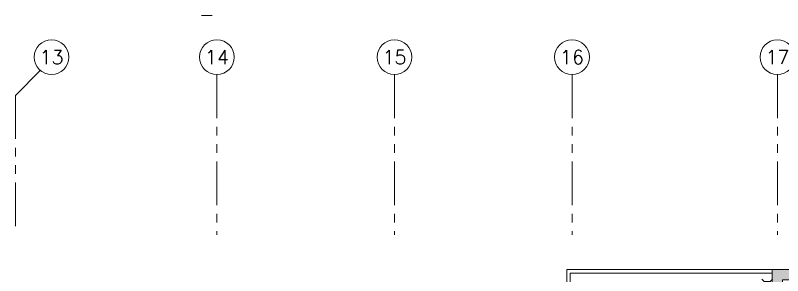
# Model space of a CAD drawing. Header units: millimetres. Extents: x 3738 to 3833, y 1327 to 1657.
# Drawn here: x 3795.5 to 3806.52, y 1445.5 to 1449.24 of the extents above; entities that cross this region are included whole.
import ezdxf
from ezdxf.enums import TextEntityAlignment as Align

# ---------------------------------------------------------------- set-up
doc = ezdxf.new("R2010")
doc.units = ezdxf.units.MM
for name, pattern in [('PHANTOM', [63.5, 31.75, -6.35, 6.35, -6.35, 6.35, -6.35]), ('PHANTOM2', [1.25, 0.625, -0.125, 0.125, -0.125, 0.125, -0.125]), ('X-REF_DP_Arquitectura$0$HIDDEN', [0.375, 0.25, -0.125])]:
    doc.linetypes.add(name, pattern=pattern)
doc.layers.get('0').update_dxf_attribs({"color": 251, "lineweight": 9})
for name, color, linetype, lineweight in [('A-BARANDAS', 251, 'Continuous', 13), ('A-EJES', 251, 'PHANTOM', 13), ('A-MURO BAJO', 251, 'Continuous', 13), ('A-MUROS', 251, 'Continuous', 13), ('A_20_Estructuras', 251, 'Continuous', 13), ('A_30_DispositivosSanit', 251, 'Continuous', 13), ('A_50_Vigas', 251, 'X-REF_DP_Arquitectura$0$HIDDEN', 13), ('A_60_HatchEstructuras', 251, 'Continuous', 13)]:
    doc.layers.add(name, color=color, linetype=linetype, lineweight=lineweight)
doc.styles.add('ROMANS', font='romans.shx', dxfattribs={"width": 0.8})

# ---------------------------------------------------------------- blocks, each defined once
blk = doc.blocks.new('EF-TP')
at = {"layer": 'A_60_HatchEstructuras'}
h = blk.add_hatch(color=256, dxfattribs=at)
h.dxf.hatch_style = 1
h.paths.add_polyline_path([(40, -5.25), (38.35, -5.25), (38.35, -0.06), (38.2, -0.06), (38.2, -6.125), (36.7, -6.125), (36.7, -5.375), (36.55, -5.375), (36.55, -6.325), (38.35, -6.325), (38.35, -5.45), (39.85, -5.45), (39.85, -5.95), (40, -5.95)])
h.paths.add_polyline_path([(36.7, -0.15), (36.85, -0.15), (36.85, 0), (36.55, 0), (36.55, -3.225), (36.7, -3.225)])
h.paths.add_polyline_path([(40, 0), (39.7, 0), (39.7, -0.15), (39.85, -0.15), (39.85, -3.5), (40, -3.5)])
at = {"layer": 'A_20_Estructuras'}
blk.add_lwpolyline([(36.7, -0.15), (36.85, -0.15), (36.85, 0), (36.55, 0), (36.55, -3.225), (36.7, -3.225)], close=True, dxfattribs=at)
at = {"layer": 'A_50_Vigas'}
blk.add_lwpolyline([(33.6, -0.475), (33.6, 0), (36.55, 0)], dxfattribs=at)
blk = doc.blocks.new('Ejes_Torre C')
blk.add_line((27.03, 16.35), (27.389, 16.709))
at = {"layer": 'A-EJES', "linetype": 'PHANTOM2'}
for points in [[(29.925, 16.65), (29.925, 14.35)], [(32.475, 16.65), (32.475, 14.35)], [(35.025, 16.65), (35.025, 14.35)], [(37.975, 16.65), (37.975, 14.35)], [(27.03, 16.35), (27.03, 14.35)]]:
    blk.add_lwpolyline(points, dxfattribs=at)
at = {"layer": 'A-EJES', "linetype": 'Continuous'}
for centre in [(27.55, 16.9), (29.925, 16.9), (32.475, 16.9), (35.025, 16.9), (37.975, 16.9)]:
    blk.add_circle(centre, 0.25, dxfattribs=at)
at = {"layer": 'A-EJES', "linetype": 'Continuous', "style": 'ROMANS'}
for s, p in [('13', (27.55, 16.9)), ('14', (29.925, 16.9)), ('15', (32.475, 16.9)), ('16', (35.025, 16.9)), ('17', (37.975, 16.9))]:
    blk.add_text(s, height=0.2, dxfattribs=at).set_placement(p, align=Align.MIDDLE_CENTER)
blk = doc.blocks.new('DPTO 75.2')
at = {"layer": 'A-BARANDAS', "elevation": 0}
blk.add_lwpolyline([(0, 6.275), (2.9, 6.275), (2.9, 5.85)], dxfattribs=at)
at = {"layer": 'A-MURO BAJO', "color": 4}
blk.add_line((2.95, 6.325, 0), (2.95, 5.85, 0), dxfattribs=at)
at = {"layer": 'A-MURO BAJO', "color": 4, "elevation": 0}
blk.add_lwpolyline([(0, 6.325), (2.95, 6.325)], dxfattribs=at)
at = {"layer": 'A-MUROS'}
for p, q in [((0, 6.325, 0), (-0.3, 6.325, 0)), ((0, 3.1, 0), (0, 6.325, 0))]:
    blk.add_line(p, q, dxfattribs=at)
blk = doc.blocks.new('TC_PT')
at = {"xscale": -1}
blk.add_blockref('DPTO 75.2', (37.9, 4.725, 0), dxfattribs=at)
blk = doc.blocks.new('0-sumidero')
for p, q in [((-0.042, 0.038), (-0.076, 0.072)), ((0.043, 0.038), (-0.042, 0.038)), ((-0.042, 0.038), (-0.042, -0.037)), ((0.043, 0.038), (0.078, 0.072)), ((0.043, -0.037), (0.043, 0.038)), ((-0.042, -0.037), (-0.076, -0.071)), ((-0.042, -0.037), (0.043, -0.037)), ((0.043, -0.037), (0.078, -0.071))]:
    blk.add_line(p, q)
blk.add_circle((0, 0), 0.0303)
blk = doc.blocks.new('sum')
at = {"layer": 'A_30_DispositivosSanit', "rotation": 45.00000007321594}
blk.add_blockref('0-sumidero', (0, 0), dxfattribs=at)
blk = doc.blocks.new('IS-pluviales_26.03.2025')
at = {"layer": 'A_30_DispositivosSanit', "rotation": 315.4214501941968}
blk.add_blockref('sum', (-10.87, -50.161, 0), dxfattribs=at)

msp = doc.modelspace()

# ---------------------------------------------------------------- linework, layer by layer
msp.add_line((3798.327, 1449.238, 0), (3798.177, 1449.238, 0))

# ---------------------------------------------------------------- block references
msp.add_blockref('EF-TP', (3769.822, 1445.588))
at = {"layer": 'A-EJES'}
msp.add_blockref('Ejes_Torre C', (3768.472, 1431.738), dxfattribs=at)

# ---------------------------------------------------------------- next in the draw order: block references
msp.add_blockref('TC_PT', (3768.472, 1434.538))

# ---------------------------------------------------------------- next in the draw order: block references
at = {"layer": 'A_30_DispositivosSanit'}
msp.add_blockref('IS-pluviales_26.03.2025', (3817.171, 1495.538, 0), dxfattribs=at)

doc.saveas('drawing.dxf')
